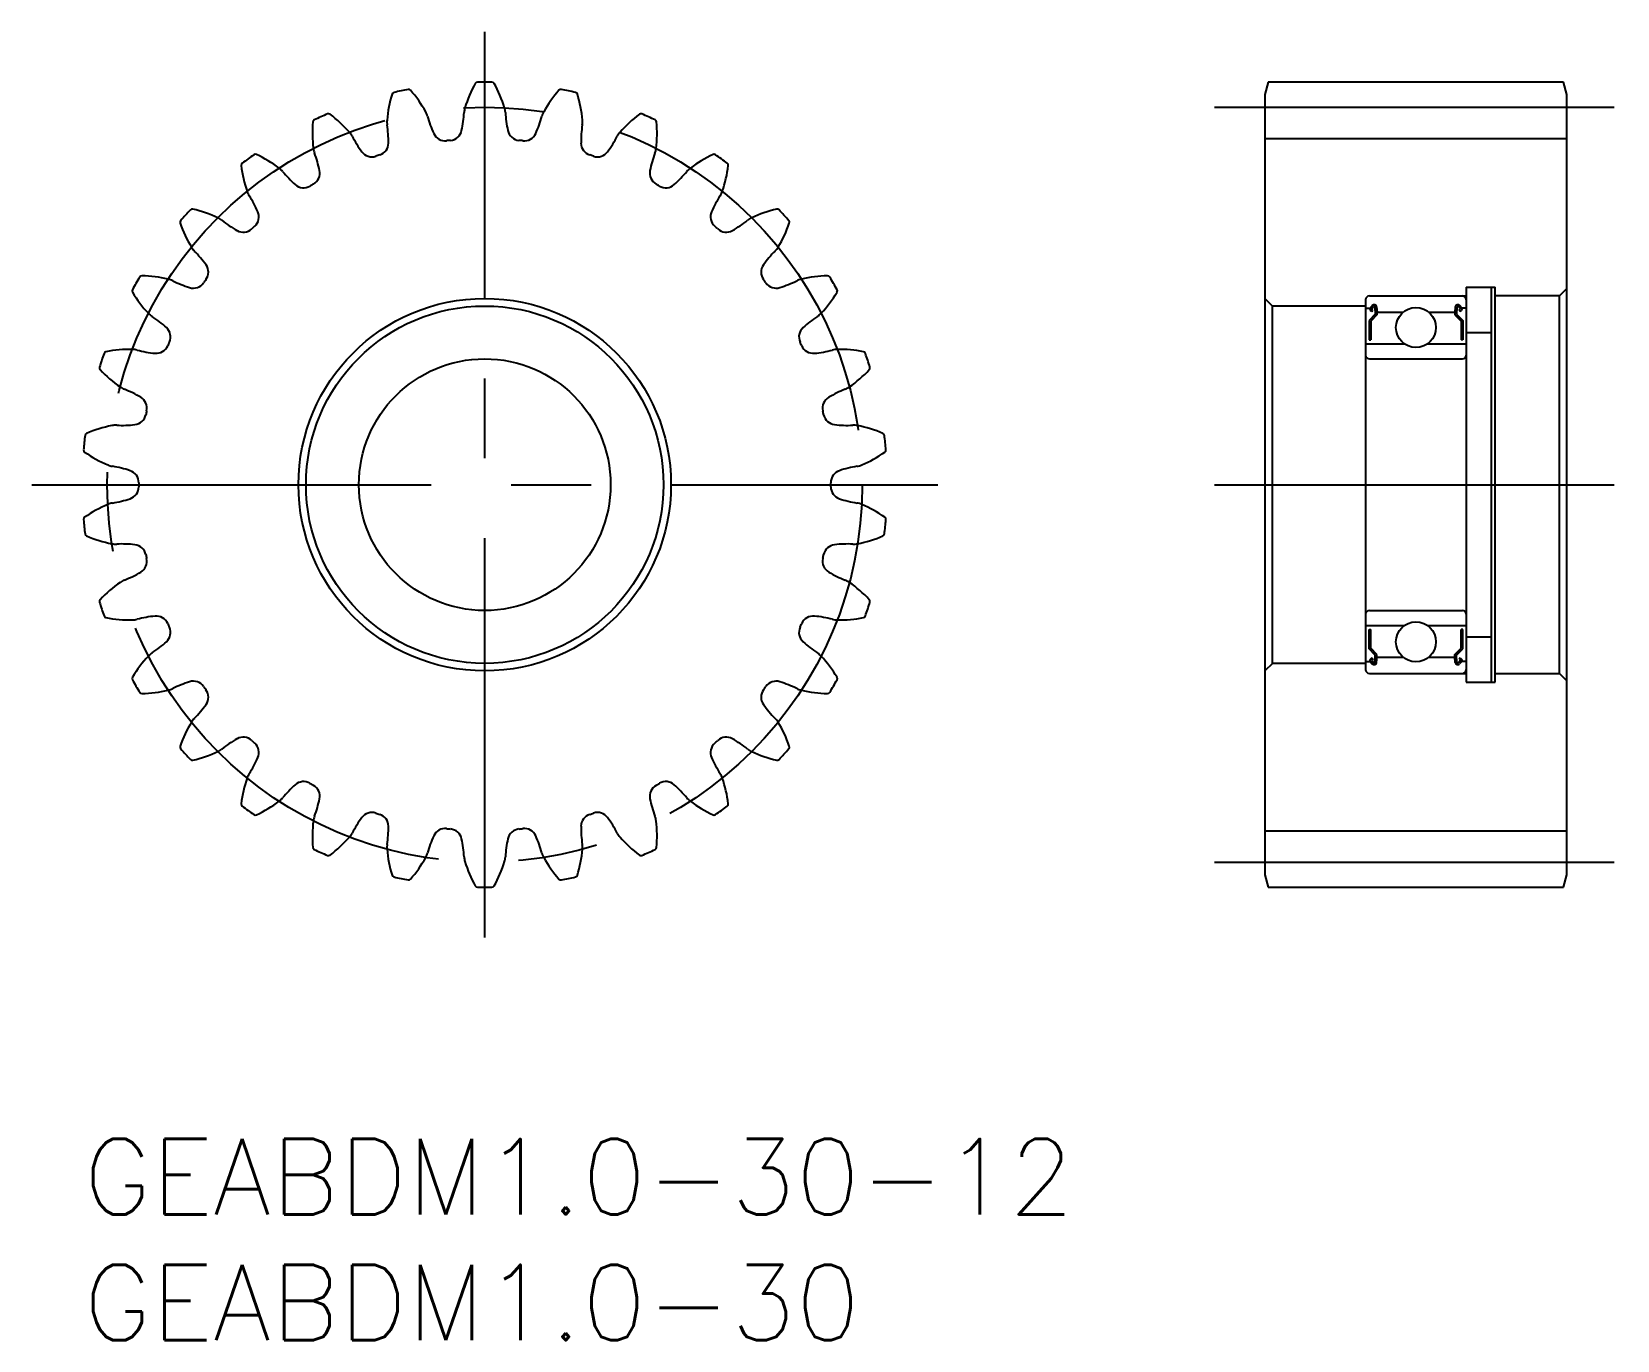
# Model space of a CAD drawing. Extents: x -2.1 to 60.9, y -8 to 44.
import ezdxf

# ---------------------------------------------------------------- set-up
doc = ezdxf.new("R2010")
doc.units = 0
doc.header["$LTSCALE"] = 0.5
doc.linetypes.add('CENTER', pattern=[50.8, 31.75, -6.35, 6.35, -6.35])
for name, color, linetype in [('MSM_CENTER', 1, 'CENTER'), ('MSM_CONTINUOUS', 7, 'CONTINUOUS'), ('MSM_PART_NUMBER', 7, 'CONTINUOUS')]:
    doc.layers.add(name, color=color, linetype=linetype)
doc.styles.get("Standard").update_dxf_attribs({"font": 'txt.shx', "height": 3, "bigfont": 'bigfont.shx'})

# ---------------------------------------------------------------- blocks, each defined once
blk = doc.blocks.new('*U5')
at = {"layer": 'MSM_PART_NUMBER'}
blk.add_text('GEABDM1.0-30-12', height=3, dxfattribs=at).set_placement((0, -3))
blk = doc.blocks.new('*U6')
at = {"layer": 'MSM_PART_NUMBER'}
blk.add_text('GEABDM1.0-30', height=3, dxfattribs=at).set_placement((0, -8))

msp = doc.modelspace()

# ---------------------------------------------------------------- linework, layer by layer
at = {"layer": 'MSM_CENTER'}
for p, q in [((15.94, 8), (15.94, 44)), ((44.94, 41), (60.94, 41)), ((-2.06, 26), (33.94, 26)), ((44.94, 26), (60.94, 26)), ((44.94, 11), (60.94, 11))]:
    msp.add_line(p, q, dxfattribs=at)
msp.add_circle((15.94, 26), 15, dxfattribs=at)
at = {"layer": 'MSM_CONTINUOUS'}
for p, q in [((47.074, 42), (46.94, 41.5)), ((58.806, 42), (47.074, 42)), ((58.94, 41.5), (58.806, 42)), ((46.94, 41.5), (46.94, 10.5)), ((58.94, 10.5), (58.94, 41.5)), ((46.94, 39.75), (58.94, 39.75)), ((47.24, 33.1), (46.94, 33.4)), ((51.09, 33.5), (54.94, 33.5)), ((54.94, 33.85), (54.94, 18.15)), ((54.94, 33.85), (56.09, 33.85)), ((55.94, 18.15), (55.94, 33.85)), ((56.09, 18.15), (56.09, 33.85)), ((58.64, 33.5), (56.09, 33.5)), ((58.94, 33.8), (58.64, 33.5)), ((58.64, 18.5), (58.64, 33.5)), ((50.94, 33.1), (47.24, 33.1)), ((47.24, 18.9), (47.24, 33.1)), ((50.94, 33.35), (50.94, 18.65)), ((50.94, 33.02), (51.123, 33.02)), ((50.973, 33.02), (51.123, 33.02)), ((51.325, 32.77), (51.081, 32.526)), ((51.123, 33.02), (51.204, 33.117)), ((51.181, 32.886), (51.131, 32.928)), ((51.172, 32.978), (51.254, 33.075)), ((51.222, 32.936), (51.172, 32.978)), ((51.181, 32.886), (51.222, 32.936)), ((51.311, 33.056), (51.325, 32.77)), ((51.376, 33.063), (51.394, 32.86)), ((51.391, 32.896), (51.391, 32.743)), ((51.394, 32.86), (52.438, 32.86)), ((53.443, 32.86), (54.487, 32.86)), ((54.505, 33.063), (54.487, 32.86)), ((54.49, 32.896), (54.49, 32.743)), ((54.569, 33.056), (54.555, 32.77)), ((54.555, 32.77), (54.799, 32.526)), ((54.708, 32.978), (54.627, 33.075)), ((54.658, 32.936), (54.708, 32.978)), ((54.7, 32.886), (54.658, 32.936)), ((54.758, 33.02), (54.677, 33.117)), ((54.7, 32.886), (54.75, 32.928)), ((54.908, 33.02), (54.758, 33.02)), ((54.94, 33.02), (54.758, 33.02)), ((51.081, 32.526), (51.081, 31.75)), ((51.391, 32.743), (51.146, 32.499)), ((51.146, 32.499), (51.146, 31.75)), ((54.49, 32.743), (54.734, 32.499)), ((54.734, 32.499), (54.734, 31.75)), ((54.799, 32.526), (54.799, 31.75)), ((50.94, 31.6), (52.477, 31.6)), ((51.081, 31.75), (51.146, 31.75)), ((53.403, 31.6), (54.94, 31.6)), ((54.799, 31.75), (54.734, 31.75)), ((54.94, 32.05), (55.94, 32.05)), ((51.09, 31), (54.79, 31)), ((51.09, 21), (54.79, 21)), ((50.94, 20.4), (52.477, 20.4)), ((51.081, 20.25), (51.146, 20.25)), ((51.081, 19.474), (51.081, 20.25)), ((51.146, 19.501), (51.146, 20.25)), ((53.403, 20.4), (54.94, 20.4)), ((54.734, 19.501), (54.734, 20.25)), ((54.799, 20.25), (54.734, 20.25)), ((54.799, 19.474), (54.799, 20.25)), ((54.94, 19.95), (55.94, 19.95)), ((47.24, 18.9), (46.94, 18.6)), ((50.94, 18.9), (47.24, 18.9)), ((50.94, 18.98), (51.123, 18.98)), ((50.973, 18.98), (51.123, 18.98)), ((51.325, 19.23), (51.081, 19.474)), ((51.123, 18.98), (51.204, 18.883)), ((51.181, 19.114), (51.131, 19.072)), ((51.391, 19.257), (51.146, 19.501)), ((51.222, 19.064), (51.172, 19.022)), ((51.172, 19.022), (51.254, 18.925)), ((51.181, 19.114), (51.222, 19.064)), ((51.311, 18.944), (51.325, 19.23)), ((51.376, 18.937), (51.394, 19.14)), ((51.391, 19.104), (51.391, 19.257)), ((51.394, 19.14), (52.438, 19.14)), ((53.443, 19.14), (54.487, 19.14)), ((54.505, 18.937), (54.487, 19.14)), ((54.49, 19.257), (54.734, 19.501)), ((54.49, 19.104), (54.49, 19.257)), ((54.555, 19.23), (54.799, 19.474)), ((54.569, 18.944), (54.555, 19.23)), ((54.708, 19.022), (54.627, 18.925)), ((54.7, 19.114), (54.658, 19.064)), ((54.658, 19.064), (54.708, 19.022)), ((54.758, 18.98), (54.677, 18.883)), ((54.7, 19.114), (54.75, 19.072)), ((54.94, 18.98), (54.758, 18.98)), ((54.908, 18.98), (54.758, 18.98)), ((51.09, 18.5), (54.94, 18.5)), ((56.09, 18.5), (58.64, 18.5)), ((58.64, 18.5), (58.94, 18.2)), ((54.94, 18.15), (56.09, 18.15)), ((46.94, 12.25), (58.94, 12.25)), ((46.94, 10.5), (47.074, 10)), ((58.806, 10), (58.94, 10.5)), ((47.074, 10), (58.806, 10))]:
    msp.add_line(p, q, dxfattribs=at)
for centre, radius in [((15.94, 26), 7.4), ((15.94, 26), 7.1), ((52.94, 32.245), 0.794), ((15.94, 26), 5), ((52.94, 19.755), 0.794)]:
    msp.add_circle(centre, radius, dxfattribs=at)
for centre, radius, start, end in [((12.355, 41.49), 0.1, 103.03354, 162.94301), ((15.94, 26), 16, 100.9665, 103.0335), ((12.916, 41.61), 0.1, 41.05699, 100.9665), ((9.221, 38.391), 5, 29, 41.05699), ((19.937, 39.518), 5, 150.94301, 163), ((15.654, 41.897), 0.1, 91.0335, 150.94301), ((15.94, 26), 16, 88.9665, 91.0335), ((16.227, 41.897), 0.1, 29.057, 88.9665), ((11.944, 39.518), 5, 17, 29.05699), ((22.66, 38.391), 5, 138.94301, 151), ((18.965, 41.61), 0.1, 79.0335, 138.94301), ((15.94, 26), 16, 76.9665, 79.0335), ((19.526, 41.49), 0.1, 17.057, 76.9665), ((17.039, 40.053), 5, 162.94301, 175), ((15.94, 40.739), 0.821, 162.99999, 176.59377), ((15.94, 40.739), 0.821, 3.40623, 17.00001), ((14.842, 40.053), 5, 5, 17.05699), ((14.093, 39.974), 5, 174.94301, 187), ((9.212, 40.406), 0.1, 115.03354, 174.94301), ((15.94, 26), 16, 112.9665, 115.0335), ((9.736, 40.64), 0.1, 53.057, 112.9665), ((6.791, 36.723), 5, 41, 53.05699), ((12.876, 40.417), 0.821, 174.99999, 188.59377), ((12.876, 40.417), 0.821, 15.40623, 29.00001), ((18.116, 41.865), 4.615, 195.44627, 204.42293), ((10.514, 41.066), 4.615, 347.57707, 356.55373), ((21.367, 41.066), 4.615, 183.44627, 192.42293), ((13.765, 41.865), 4.615, 335.57707, 344.55373), ((19.005, 40.417), 0.821, 150.99999, 164.59377), ((19.005, 40.417), 0.821, 351.40623, 5.00001), ((25.089, 36.723), 5, 126.94301, 139), ((22.144, 40.64), 0.1, 67.0335, 126.94301), ((15.94, 26), 16, 64.9665, 67.0335), ((22.668, 40.406), 0.1, 5.057, 64.9665), ((17.787, 39.974), 5, 353, 5.05699), ((9.945, 39.465), 0.821, 27.40623, 41.00001), ((14.77, 41.97), 4.615, 207.44627, 216.42293), ((7.5, 39.608), 4.615, 359.57707, 8.55373), ((14.369, 40.163), 0.5, 204.42293, 276.33167), ((14.533, 40.18), 0.5, 275.66833, 347.57707), ((17.348, 40.18), 0.5, 192.42293, 264.33167), ((17.512, 40.163), 0.5, 263.66833, 335.57707), ((24.381, 39.608), 4.615, 171.44627, 180.42293), ((17.111, 41.97), 4.615, 323.57707, 332.55373), ((21.935, 39.465), 0.821, 138.99999, 152.59377), ((15.94, 26), 16, 124.9665, 127.0335), ((6.828, 39.03), 0.1, 65.05699, 124.9665), ((4.762, 34.587), 5, 53, 65.05699), ((9.945, 39.465), 0.821, 186.99999, 200.59377), ((4.855, 37.556), 4.615, 11.57707, 20.55373), ((11.458, 39.527), 0.5, 216.42293, 288.33167), ((15.94, 26), 13.75, 107.66833, 108.33167), ((11.615, 39.578), 0.5, 287.66833, 359.57707), ((15.94, 26), 13.75, 95.66833, 96.33167), ((15.94, 26), 13.75, 83.66833, 84.33167), ((20.265, 39.578), 0.5, 180.42293, 252.33166), ((15.94, 26), 13.75, 71.66833, 72.33167), ((20.422, 39.527), 0.5, 251.66833, 323.57707), ((27.025, 37.556), 4.615, 159.44627, 168.42293), ((21.935, 39.465), 0.821, 339.40623, 353.00001), ((27.119, 34.587), 5, 114.94301, 127), ((25.053, 39.03), 0.1, 55.03348, 114.94301), ((15.94, 26), 16, 52.9665, 55.0335), ((6.364, 38.693), 0.1, 127.03354, 186.94301), ((11.228, 39.285), 5, 186.94301, 199), ((7.277, 37.924), 0.821, 39.40623, 53.00001), ((11.475, 41.378), 4.615, 219.44627, 228.42293), ((8.887, 38.382), 0.5, 299.66833, 11.57707), ((22.994, 38.382), 0.5, 168.42293, 240.33167), ((20.406, 41.378), 4.615, 311.57707, 320.55373), ((24.604, 37.924), 0.821, 126.99999, 140.59377), ((20.653, 39.285), 5, 341, 353.05699), ((25.517, 38.693), 0.1, 353.057, 52.9665), ((8.744, 38.299), 0.5, 228.42293, 300.33167), ((15.94, 26), 13.75, 119.66833, 120.33167), ((15.94, 26), 13.75, 59.66833, 60.33167), ((23.137, 38.299), 0.5, 239.66833, 311.57707), ((7.277, 37.924), 0.821, 198.99999, 212.59377), ((2.695, 34.999), 4.615, 23.57707, 32.55373), ((29.186, 34.999), 4.615, 147.44627, 156.42293), ((24.604, 37.924), 0.821, 327.40623, 341.00001), ((15.94, 26), 16, 136.9665, 139.0335), ((4.318, 36.851), 0.1, 77.05699, 136.9665), ((3.221, 32.075), 5, 65, 77.05699), ((4.987, 35.863), 0.821, 51.40623, 65.00001), ((6.467, 36.645), 0.5, 311.66833, 23.57707), ((25.414, 36.645), 0.5, 156.42293, 228.33167), ((26.894, 35.863), 0.821, 114.99999, 128.59377), ((28.66, 32.075), 5, 102.94301, 115), ((27.562, 36.851), 0.1, 43.03348, 102.94301), ((15.94, 26), 16, 40.9665, 43.0335), ((3.934, 36.424), 0.1, 139.03353, 198.94301), ((8.569, 38.015), 5, 198.94301, 211), ((8.375, 40.114), 4.615, 231.44627, 240.42293), ((6.344, 36.534), 0.5, 240.42293, 312.33167), ((15.94, 26), 13.75, 131.66833, 132.33167), ((15.94, 26), 13.75, 47.66833, 48.33167), ((25.537, 36.534), 0.5, 227.66833, 299.57707), ((23.505, 40.114), 4.615, 299.57707, 308.55373), ((23.312, 38.015), 5, 329, 341.05699), ((27.946, 36.424), 0.1, 341.057, 40.9665), ((4.987, 35.863), 0.821, 210.99999, 224.59377), ((1.113, 32.048), 4.615, 35.57707, 44.55373), ((30.767, 32.048), 4.615, 135.44627, 144.42293), ((26.894, 35.863), 0.821, 315.40623, 329.00001), ((4.46, 34.443), 0.5, 323.66833, 35.57707), ((27.42, 34.443), 0.5, 144.42293, 216.33167), ((15.94, 26), 16, 148.9665, 151.0335), ((2.316, 34.197), 0.1, 89.05699, 148.9665), ((2.235, 29.298), 5, 77, 89.05699), ((3.176, 33.37), 0.821, 63.40623, 77.00001), ((5.606, 38.232), 4.615, 243.44627, 252.42293), ((15.94, 26), 13.75, 143.66833, 144.33167), ((15.94, 26), 13.75, 35.66833, 36.33167), ((26.274, 38.232), 4.615, 287.57707, 296.55373), ((28.705, 33.37), 0.821, 102.99999, 116.59377), ((29.645, 29.298), 5, 90.94301, 103), ((29.564, 34.197), 0.1, 31.03348, 90.94301), ((15.94, 26), 16, 28.9665, 31.0335), ((2.029, 33.7), 0.1, 151.03353, 210.94301), ((6.232, 36.22), 5, 210.94301, 223), ((4.364, 34.309), 0.5, 252.42293, 324.33167), ((27.517, 34.309), 0.5, 215.66833, 287.57707), ((25.649, 36.22), 5, 317, 329.05699), ((29.851, 33.7), 0.1, 329.05699, 28.9665), ((51.09, 33.35), 0.15, 90, 180), ((54.79, 33.35), 0.15, 0, 90), ((3.176, 33.37), 0.821, 222.99999, 236.59377), ((28.705, 33.37), 0.821, 303.40623, 317.00001), ((51.173, 32.978), 0.0651, 140.00022, 230.08482), ((51.279, 33.054), 0.0977, 4.99676, 140.00022), ((51.279, 33.054), 0.0326, 2.81982, 140.00331), ((54.602, 33.054), 0.0977, 39.99978, 175.00324), ((54.602, 33.054), 0.0326, 39.99669, 177.18018), ((54.708, 32.978), 0.0651, 309.91518, 39.99978), ((0.18, 28.833), 4.615, 47.57707, 56.55373), ((2.956, 31.871), 0.5, 335.66833, 47.57707), ((28.925, 31.871), 0.5, 132.42292, 204.33167), ((31.701, 28.833), 4.615, 123.44627, 132.42293), ((2.889, 31.721), 0.5, 264.42292, 336.33167), ((15.94, 26), 13.75, 155.66833, 156.33167), ((15.94, 26), 13.75, 23.66833, 24.33167), ((28.992, 31.721), 0.5, 203.66836, 275.57707), ((15.94, 26), 16, 160.9665, 163.0335), ((0.91, 31.185), 0.1, 101.05699, 160.9665), ((1.849, 26.376), 5, 89, 101.05699), ((1.922, 30.555), 0.821, 75.40623, 89.00001), ((3.289, 35.816), 4.615, 255.44627, 264.42293), ((28.592, 35.816), 4.615, 275.57707, 284.55373), ((29.958, 30.555), 0.821, 90.99999, 104.59377), ((30.031, 26.376), 5, 78.94301, 91), ((30.971, 31.185), 0.1, 19.03351, 78.94301), ((15.94, 26), 16, 16.9665, 19.0335), ((51.09, 31.15), 0.15, 180, 270), ((54.79, 31.15), 0.15, 270, 0), ((0.732, 30.64), 0.1, 163.03353, 222.94301), ((4.319, 33.978), 5, 222.94301, 235), ((27.561, 33.978), 5, 305, 317.05699), ((31.148, 30.64), 0.1, 317.057, 16.9665), ((1.922, 30.555), 0.821, 234.99999, 248.59377), ((-0.065, 25.495), 4.615, 59.57707, 68.55373), ((31.945, 25.495), 4.615, 111.44627, 120.42293), ((29.958, 30.555), 0.821, 291.40623, 305.00001), ((2.019, 29.043), 0.5, 347.66833, 59.57707), ((29.862, 29.043), 0.5, 120.42292, 192.33167), ((1.282, 27.541), 0.821, 87.40623, 101.00001), ((1.524, 32.972), 4.615, 267.44627, 276.42293), ((1.985, 28.882), 0.5, 276.42292, 348.33167), ((15.94, 26), 13.75, 167.66833, 168.33167), ((15.94, 26), 13.75, 11.66833, 12.33167), ((29.896, 28.882), 0.5, 191.66836, 263.57707), ((30.356, 32.972), 4.615, 263.57707, 272.55373), ((30.599, 27.541), 0.821, 78.99999, 92.59377), ((15.94, 26), 16, 172.9665, 175.0335), ((0.16, 27.947), 0.1, 113.05699, 172.9665), ((2.079, 23.438), 5, 101, 113.05699), ((29.802, 23.438), 5, 66.94301, 79), ((31.721, 27.947), 0.1, 7.03351, 66.94301), ((15.94, 26), 16, 4.9665, 7.0335), ((0.1, 27.377), 0.1, 175.03353, 234.94301), ((2.915, 31.388), 5, 234.94301, 247), ((28.966, 31.388), 5, 293, 305.05699), ((31.781, 27.377), 0.1, 305.057, 4.9665), ((1.282, 27.541), 0.821, 246.99999, 260.59377), ((0.39, 22.178), 4.615, 71.57707, 80.55373), ((1.691, 26.082), 0.5, 359.66833, 71.57707), ((30.19, 26.082), 0.5, 108.42292, 180.33167), ((31.491, 22.178), 4.615, 99.44627, 108.42293), ((30.599, 27.541), 0.821, 279.40623, 293.00001), ((1.691, 25.918), 0.5, 288.42292, 0.33167), ((15.94, 26), 13.75, 179.66833, 180.33167), ((15.94, 26), 13.75, 359.66833, 0.33167), ((30.19, 25.918), 0.5, 179.66836, 251.57707), ((2.915, 20.612), 5, 113, 125.05699), ((1.282, 24.459), 0.821, 99.40623, 113.00001), ((0.39, 29.822), 4.615, 279.44627, 288.42293), ((31.491, 29.822), 4.615, 251.57707, 260.55373), ((30.599, 24.459), 0.821, 66.99999, 80.59377), ((28.966, 20.612), 5, 54.94301, 67), ((0.1, 24.623), 0.1, 125.05699, 184.9665), ((15.94, 26), 16, 184.9665, 187.0335), ((15.94, 26), 16, 352.9665, 355.0335), ((31.781, 24.623), 0.1, 355.03352, 54.94301), ((0.16, 24.053), 0.1, 187.03353, 246.94301), ((2.079, 28.562), 5, 246.94301, 259), ((29.802, 28.562), 5, 281, 293.05699), ((31.721, 24.053), 0.1, 293.057, 352.9665), ((1.282, 24.459), 0.821, 258.99999, 272.59377), ((1.524, 19.028), 4.615, 83.57707, 92.55373), ((1.985, 23.118), 0.5, 11.66833, 83.57707), ((29.896, 23.118), 0.5, 96.42292, 168.33167), ((30.356, 19.028), 4.615, 87.44627, 96.42293), ((30.599, 24.459), 0.821, 267.40623, 281.00001), ((2.019, 22.957), 0.5, 300.42293, 12.33167), ((15.94, 26), 13.75, 191.66833, 192.33167), ((29.862, 22.957), 0.5, 167.66836, 239.57707), ((15.94, 26), 13.75, 347.66833, 348.33167), ((4.319, 18.022), 5, 125, 137.05699), ((1.922, 21.445), 0.821, 111.40623, 125.00001), ((-0.065, 26.505), 4.615, 291.44627, 300.42293), ((31.945, 26.505), 4.615, 239.57707, 248.55373), ((29.958, 21.445), 0.821, 54.99999, 68.59377), ((27.561, 18.022), 5, 42.94301, 55), ((0.732, 21.36), 0.1, 137.057, 196.9665), ((31.148, 21.36), 0.1, 343.03352, 42.94301), ((15.94, 26), 16, 196.9665, 199.0335), ((15.94, 26), 16, 340.9665, 343.0335), ((51.09, 20.85), 0.15, 90, 180), ((54.79, 20.85), 0.15, 0, 90), ((0.91, 20.815), 0.1, 199.03353, 258.94301), ((1.849, 25.624), 5, 258.94301, 271), ((1.922, 21.445), 0.821, 270.99999, 284.59377), ((3.289, 16.184), 4.615, 95.57707, 104.55373), ((2.889, 20.279), 0.5, 23.66833, 95.57707), ((2.956, 20.129), 0.5, 312.42292, 24.33167), ((15.94, 26), 13.75, 203.66833, 204.33167), ((28.925, 20.129), 0.5, 155.66833, 227.57707), ((15.94, 26), 13.75, 335.66833, 336.33167), ((28.992, 20.279), 0.5, 84.42292, 156.33167), ((28.592, 16.184), 4.615, 75.44627, 84.42293), ((29.958, 21.445), 0.821, 255.40623, 269.00001), ((30.031, 25.624), 5, 269, 281.05699), ((30.971, 20.815), 0.1, 281.057, 340.9665), ((0.18, 23.167), 4.615, 303.44627, 312.42293), ((31.701, 23.167), 4.615, 227.57707, 236.55373), ((6.232, 15.78), 5, 137, 149.05699), ((3.176, 18.63), 0.821, 123.40623, 137.00001), ((28.705, 18.63), 0.821, 42.99999, 56.59377), ((25.649, 15.78), 5, 30.94301, 43), ((51.173, 19.022), 0.0651, 129.91518, 219.99978), ((51.279, 18.946), 0.0977, 219.99978, 355.00324), ((51.279, 18.946), 0.0326, 219.99669, 357.18018), ((54.602, 18.946), 0.0977, 184.99676, 320.00022), ((54.602, 18.946), 0.0326, 182.81982, 320.00331), ((54.708, 19.022), 0.0651, 320.00022, 50.08482), ((2.029, 18.3), 0.1, 149.057, 208.9665), ((29.851, 18.3), 0.1, 331.03352, 30.94301), ((51.09, 18.65), 0.15, 180, 270), ((54.79, 18.65), 0.15, 270, 0), ((15.94, 26), 16, 208.9665, 211.0335), ((2.316, 17.803), 0.1, 211.03346, 270.94301), ((2.235, 22.702), 5, 270.94301, 283), ((3.176, 18.63), 0.821, 282.99999, 296.59377), ((5.606, 13.768), 4.615, 107.57707, 116.55373), ((4.364, 17.691), 0.5, 35.66833, 107.57707), ((15.94, 26), 13.75, 215.66833, 216.33167), ((4.46, 17.557), 0.5, 324.42293, 36.33167), ((27.42, 17.557), 0.5, 143.66833, 215.57707), ((15.94, 26), 13.75, 323.66833, 324.33167), ((27.517, 17.691), 0.5, 72.42292, 144.33167), ((26.274, 13.768), 4.615, 63.44627, 72.42293), ((28.705, 18.63), 0.821, 243.40623, 257.00001), ((29.645, 22.702), 5, 257, 269.05699), ((29.564, 17.803), 0.1, 269.057, 328.9665), ((15.94, 26), 16, 328.9665, 331.0335), ((1.113, 19.952), 4.615, 315.44627, 324.42293), ((30.767, 19.952), 4.615, 215.57707, 224.55373), ((8.569, 13.985), 5, 149, 161.05699), ((4.987, 16.137), 0.821, 135.40623, 149.00001), ((26.894, 16.137), 0.821, 30.99999, 44.59377), ((23.312, 13.985), 5, 18.94301, 31), ((8.375, 11.886), 4.615, 119.57707, 128.55373), ((6.344, 15.466), 0.5, 47.66833, 119.57707), ((15.94, 26), 13.75, 227.66833, 228.33167), ((15.94, 26), 13.75, 311.66833, 312.33167), ((25.537, 15.466), 0.5, 60.42293, 132.33167), ((23.505, 11.886), 4.615, 51.44627, 60.42293), ((3.934, 15.576), 0.1, 161.057, 220.9665), ((15.94, 26), 16, 220.9665, 223.0335), ((3.221, 19.925), 5, 282.94301, 295), ((4.987, 16.137), 0.821, 294.99999, 308.59377), ((2.695, 17.001), 4.615, 327.44627, 336.42293), ((6.467, 15.355), 0.5, 336.42292, 48.33167), ((25.414, 15.355), 0.5, 131.66833, 203.57707), ((29.186, 17.001), 4.615, 203.57707, 212.55373), ((26.894, 16.137), 0.821, 231.40623, 245.00001), ((28.66, 19.925), 5, 245, 257.05699), ((15.94, 26), 16, 316.9665, 319.0335), ((27.946, 15.576), 0.1, 319.03352, 18.94301), ((4.318, 15.149), 0.1, 223.03346, 282.94301), ((7.277, 14.076), 0.821, 147.40623, 161.00001), ((24.604, 14.076), 0.821, 18.99999, 32.59377), ((27.562, 15.149), 0.1, 257.057, 316.9665), ((11.228, 12.715), 5, 161, 173.05699), ((11.475, 10.622), 4.615, 131.57707, 140.55373), ((8.744, 13.701), 0.5, 59.66833, 131.57707), ((15.94, 26), 13.75, 239.66833, 240.33167), ((8.887, 13.618), 0.5, 348.42293, 60.33167), ((22.994, 13.618), 0.5, 119.66833, 191.57707), ((15.94, 26), 13.75, 299.66833, 300.33167), ((23.137, 13.701), 0.5, 48.42293, 120.33167), ((20.406, 10.622), 4.615, 39.44627, 48.42293), ((20.653, 12.715), 5, 6.94301, 19), ((6.364, 13.307), 0.1, 173.057, 232.9665), ((4.762, 17.413), 5, 294.94301, 307), ((7.277, 14.076), 0.821, 306.99999, 320.59377), ((4.855, 14.444), 4.615, 339.44627, 348.42293), ((27.025, 14.444), 4.615, 191.57707, 200.55373), ((24.604, 14.076), 0.821, 219.40623, 233.00001), ((27.119, 17.413), 5, 233, 245.05699), ((25.517, 13.307), 0.1, 307.03352, 6.94301), ((15.94, 26), 16, 232.9665, 235.0335), ((6.828, 12.97), 0.1, 235.03353, 294.94301), ((14.093, 12.026), 5, 173, 185.05699), ((9.945, 12.535), 0.821, 159.40623, 173.00001), ((14.77, 10.03), 4.615, 143.57707, 152.55373), ((11.458, 12.473), 0.5, 71.66833, 143.57707), ((15.94, 26), 13.75, 251.66833, 252.33167), ((11.615, 12.422), 0.5, 0.42292, 72.33167), ((20.265, 12.422), 0.5, 107.66833, 179.57707), ((15.94, 26), 13.75, 287.66833, 288.33167), ((20.422, 12.473), 0.5, 36.42292, 108.33167), ((17.111, 10.03), 4.615, 27.44627, 36.42293), ((21.935, 12.535), 0.821, 6.99999, 20.59377), ((17.787, 12.026), 5, 354.94301, 7), ((25.053, 12.97), 0.1, 245.05699, 304.9665), ((15.94, 26), 16, 304.9665, 307.0335), ((6.791, 15.277), 5, 306.94301, 319), ((9.945, 12.535), 0.821, 318.99999, 332.59377), ((7.5, 12.392), 4.615, 351.44627, 0.42293), ((18.116, 10.135), 4.615, 155.57707, 164.55373), ((14.369, 11.837), 0.5, 83.66833, 155.57707), ((15.94, 26), 13.75, 263.66833, 264.33167), ((14.533, 11.82), 0.5, 12.42292, 84.33167), ((17.348, 11.82), 0.5, 95.66833, 167.57707), ((15.94, 26), 13.75, 275.66833, 276.33167), ((17.512, 11.837), 0.5, 24.42292, 96.33167), ((13.765, 10.135), 4.615, 15.44627, 24.42293), ((24.381, 12.392), 4.615, 179.57707, 188.55373), ((21.935, 12.535), 0.821, 207.40623, 221.00001), ((25.089, 15.277), 5, 221, 233.05699), ((9.212, 11.594), 0.1, 185.057, 244.9665), ((15.94, 26), 16, 244.9665, 247.0335), ((12.876, 11.583), 0.821, 171.40623, 185.00001), ((17.039, 11.947), 5, 185, 197.05699), ((12.876, 11.583), 0.821, 330.99999, 344.59377), ((10.514, 10.934), 4.615, 3.44627, 12.42293), ((21.367, 10.934), 4.615, 167.57707, 176.55373), ((19.005, 11.583), 0.821, 195.40623, 209.00001), ((14.842, 11.947), 5, 342.94301, 355), ((19.005, 11.583), 0.821, 354.99999, 8.59377), ((15.94, 26), 16, 292.9665, 295.0335), ((22.668, 11.594), 0.1, 295.03352, 354.94301), ((9.736, 11.36), 0.1, 247.03353, 306.94301), ((9.221, 13.609), 5, 318.94301, 331), ((15.94, 11.261), 0.821, 183.40623, 197.00001), ((19.937, 12.482), 5, 197, 209.05699), ((11.944, 12.482), 5, 330.94301, 343), ((15.94, 11.261), 0.821, 342.99999, 356.59377), ((22.66, 13.609), 5, 209, 221.05699), ((22.144, 11.36), 0.1, 233.05699, 292.9665), ((12.355, 10.51), 0.1, 197.057, 256.9665), ((15.94, 26), 16, 256.9665, 259.0335), ((12.916, 10.39), 0.1, 259.03353, 318.94301), ((18.965, 10.39), 0.1, 221.05699, 280.9665), ((15.94, 26), 16, 280.9665, 283.0335), ((19.526, 10.51), 0.1, 283.03352, 342.94301), ((15.654, 10.103), 0.1, 209.05699, 268.9665), ((15.94, 26), 16, 268.9665, 271.0335), ((16.227, 10.103), 0.1, 271.03352, 330.94301)]:
    msp.add_arc(centre, radius, start, end, dxfattribs=at)

# ---------------------------------------------------------------- block references
for name in ['*U5', '*U6']:
    msp.add_blockref(name, (0, 0), dxfattribs=at)

doc.saveas('drawing.dxf')
